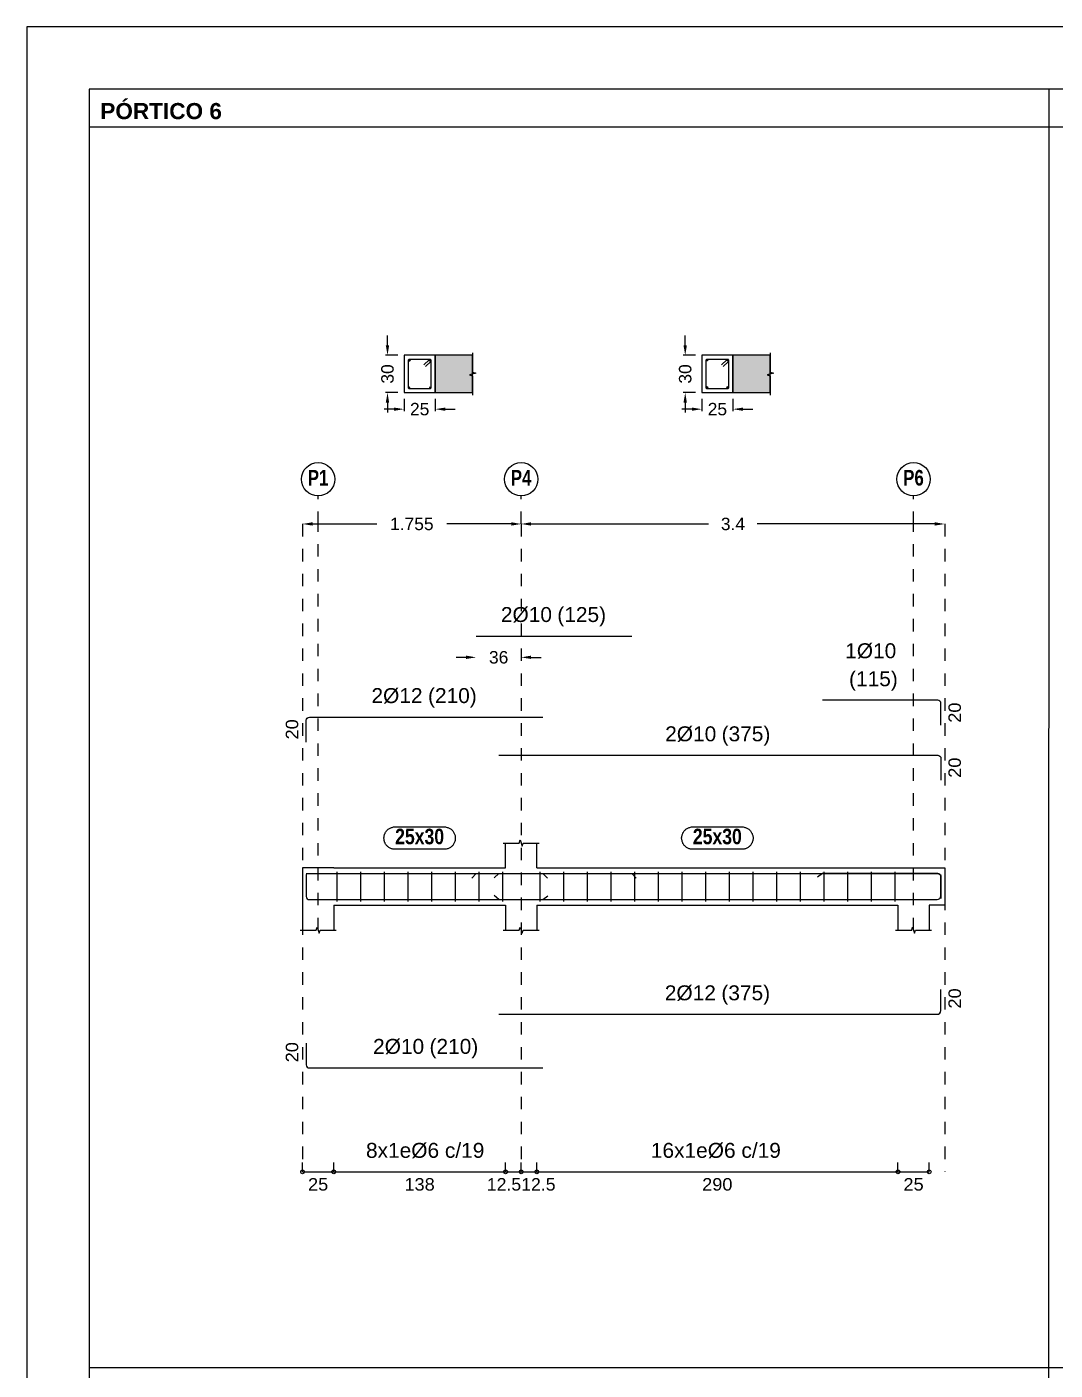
# Model space of a CAD drawing. Extents: x 2455 to 9764, y -806 to 181.
# Drawn here: x 4921.37 to 4929.62, y -571.84 to -561.05 of the extents above; entities that cross this region are included whole.
import ezdxf
from ezdxf.enums import TextEntityAlignment as Align

# ---------------------------------------------------------------- set-up
doc = ezdxf.new("R2010")
doc.units = 0
doc.header["$LTSCALE"] = 0.2
doc.header["$MEASUREMENT"] = 0
doc.linetypes.add('CYPE_RAYAPUNTO', pattern=[0.4125, 0.2025, -0.105, 0, -0.105])
doc.linetypes.add('PUNTOS2', pattern=[0.125, 0, -0.125])
doc.layers.add('01_cartela', color=6, linetype='CONTINUOUS', plot=False)
for name, color, linetype in [('01_cotas', 4, 'CONTINUOUS'), ('01_parcela', 7, 'CONTINUOUS'), ('01_primera', 5, 'CONTINUOUS'), ('01_texto cartela', 4, 'CONTINUOUS'), ('ALZ_CONT_NUDOS', 5, 'CONTINUOUS'), ('ALZ_CONT_VIG_HORMIGON', 5, 'CONTINUOUS'), ('ALZ_COT_COT_LIN_APOYOS', 120, 'CYPE_RAYAPUNTO'), ('ALZ_REF_REF_REFERENCIA', 3, 'CONTINUOUS'), ('ALZ_REF_TEXTO_REF_NOMBRE', 3, 'CONTINUOUS'), ('ARM_LONGITUDINAL_Ø10', 4, 'CONTINUOUS'), ('ARM_LONGITUDINAL_Ø12', 4, 'CONTINUOUS'), ('ARM_TRANSVERSAL_Ø6', 4, 'CONTINUOUS'), ('SEC_CONT_FORJADOS_SECCION', 8, 'CONTINUOUS'), ('SEC_CONT_VIG_HORMIGON_SECCION', 2, 'CONTINUOUS'), ('UNI_CORTANTES', 3, 'CONTINUOUS')]:
    doc.layers.add(name, color=color, linetype=linetype)
doc.layers.add('VIG_CARAS', color=5, linetype='CONTINUOUS', lineweight=9)
doc.styles.add('BERNARDO', font='GOTHICB.TTF')
doc.styles.add('CYPETXT_0.15', font='arial.ttf', dxfattribs={"height": 0.1})
doc.styles.add('Estilo1', font='swissel.ttf')
doc.styles.add('NIEVES2', font='sanss___.ttf')
doc.styles.add('NIEVES3', font='swisseb.ttf')
doc.styles.add('ROMANS', font='romans')
doc.dimstyles.new('DECIMAL-50', dxfattribs={"dimtxt": 0.08, "dimasz": 0.15, "dimexe": 0.05, "dimexo": 0.05, "dimgap": 0.09, "dimtad": 0, "dimzin": 0, "dimdsep": 46, "dimtxsty": 'ROMANS', "dimblk": 'DOTSMALL', "dimcen": 0.09, "dimclrt": 7, "dimadec": 0, "dimazin": 0, "dimtfac": 1.38, "dimtix": 1, "dimtofl": 0, "dimtmove": 2, "dimatfit": 3, "dimldrblk": 'OBLIQUE', "dimfxl": 1, "dimtolj": 1, "dimtzin": 0, "dimarcsym": 0})

# ---------------------------------------------------------------- blocks, each defined once
blk = doc.blocks.new('*D961')
at = {"layer": '01_cotas', "color": 0, "linetype": 'PUNTOS2', "lineweight": -2, "transparency": 16777216}
for p, q in [((4924.398, -564.038), (4924.398, -564.171)), ((4924.648, -564.038), (4924.648, -564.171))]:
    blk.add_line(p, q, dxfattribs=at)
at = {"layer": '01_cotas', "color": 0, "lineweight": -2, "transparency": 16777216}
for p, q in [((4924.318, -564.121), (4924.238, -564.121)), ((4924.728, -564.121), (4924.808, -564.121))]:
    blk.add_line(p, q, dxfattribs=at)
at = {"layer": '01_cotas', "color": 0, "transparency": 16777216}
for points in [[(4924.318, -564.108), (4924.318, -564.134), (4924.398, -564.121)], [(4924.728, -564.108), (4924.728, -564.134), (4924.648, -564.121)]]:
    blk.add_solid(points, dxfattribs=at)
at = {"layer": '01_cotas', "color": 5, "transparency": 16777216, "insert": (4924.523, -564.121), "char_height": 0.1, "attachment_point": 5, "style": 'Estilo1'}
blk.add_mtext('\\A1;25', dxfattribs=at)
blk = doc.blocks.new('*D962')
at = {"layer": '01_cotas', "color": 0, "lineweight": -2, "transparency": 16777216}
for p, q in [((4924.265, -563.608), (4924.265, -563.528)), ((4924.265, -564.068), (4924.265, -564.148))]:
    blk.add_line(p, q, dxfattribs=at)
at = {"layer": '01_cotas', "color": 0, "linetype": 'PUNTOS2', "lineweight": -2, "transparency": 16777216}
for p, q in [((4924.348, -563.688), (4924.215, -563.688)), ((4924.348, -563.988), (4924.215, -563.988))]:
    blk.add_line(p, q, dxfattribs=at)
at = {"layer": '01_cotas', "color": 0, "transparency": 16777216}
for points in [[(4924.251, -563.608), (4924.278, -563.608), (4924.265, -563.688)], [(4924.251, -564.068), (4924.278, -564.068), (4924.265, -563.988)]]:
    blk.add_solid(points, dxfattribs=at)
at = {"layer": '01_cotas', "color": 5, "transparency": 16777216, "insert": (4924.265, -563.838), "char_height": 0.1, "attachment_point": 5, "rotation": 90, "style": 'Estilo1'}
blk.add_mtext('\\A1;30', dxfattribs=at)
blk = doc.blocks.new('*D963')
at = {"layer": '01_cotas', "color": 0, "linetype": 'PUNTOS2', "lineweight": -2, "transparency": 16777216}
for p, q in [((4926.788, -564.038), (4926.788, -564.171)), ((4927.038, -564.038), (4927.038, -564.171))]:
    blk.add_line(p, q, dxfattribs=at)
at = {"layer": '01_cotas', "color": 0, "lineweight": -2, "transparency": 16777216}
for p, q in [((4926.708, -564.121), (4926.628, -564.121)), ((4927.118, -564.121), (4927.198, -564.121))]:
    blk.add_line(p, q, dxfattribs=at)
at = {"layer": '01_cotas', "color": 0, "transparency": 16777216}
for points in [[(4926.708, -564.108), (4926.708, -564.134), (4926.788, -564.121)], [(4927.118, -564.108), (4927.118, -564.134), (4927.038, -564.121)]]:
    blk.add_solid(points, dxfattribs=at)
at = {"layer": '01_cotas', "color": 5, "transparency": 16777216, "insert": (4926.913, -564.121), "char_height": 0.1, "attachment_point": 5, "style": 'Estilo1'}
blk.add_mtext('\\A1;25', dxfattribs=at)
blk = doc.blocks.new('*D964')
at = {"layer": '01_cotas', "color": 0, "lineweight": -2, "transparency": 16777216}
for p, q in [((4926.655, -563.608), (4926.655, -563.528)), ((4926.655, -564.068), (4926.655, -564.148))]:
    blk.add_line(p, q, dxfattribs=at)
at = {"layer": '01_cotas', "color": 0, "linetype": 'PUNTOS2', "lineweight": -2, "transparency": 16777216}
for p, q in [((4926.738, -563.688), (4926.605, -563.688)), ((4926.738, -563.988), (4926.605, -563.988))]:
    blk.add_line(p, q, dxfattribs=at)
at = {"layer": '01_cotas', "color": 0, "transparency": 16777216}
for points in [[(4926.641, -563.608), (4926.668, -563.608), (4926.655, -563.688)], [(4926.641, -564.068), (4926.668, -564.068), (4926.655, -563.988)]]:
    blk.add_solid(points, dxfattribs=at)
at = {"layer": '01_cotas', "color": 5, "transparency": 16777216, "insert": (4926.655, -563.838), "char_height": 0.1, "attachment_point": 5, "rotation": 90, "style": 'Estilo1'}
blk.add_mtext('\\A1;30', dxfattribs=at)
blk = doc.blocks.new('*D965')
at = {"layer": '01_cotas', "color": 0, "lineweight": -2, "transparency": 16777216}
for p, q in [((4923.663, -565.043), (4924.179, -565.043)), ((4925.258, -565.043), (4924.741, -565.043))]:
    blk.add_line(p, q, dxfattribs=at)
at = {"layer": '01_cotas', "color": 0, "transparency": 16777216}
for points in [[(4923.663, -565.029), (4923.663, -565.056), (4923.583, -565.043)], [(4925.258, -565.029), (4925.258, -565.056), (4925.338, -565.043)]]:
    blk.add_solid(points, dxfattribs=at)
at = {"layer": '01_cotas', "color": 5, "transparency": 16777216, "insert": (4924.46, -565.043), "char_height": 0.1, "attachment_point": 5, "style": 'Estilo1'}
blk.add_mtext('\\A1;1.755', dxfattribs=at)
blk = doc.blocks.new('*D966')
at = {"layer": '01_cotas', "color": 0, "lineweight": -2, "transparency": 16777216}
for p, q in [((4925.418, -565.043), (4926.842, -565.043)), ((4928.658, -565.043), (4927.233, -565.043))]:
    blk.add_line(p, q, dxfattribs=at)
at = {"layer": '01_cotas', "color": 0, "transparency": 16777216}
for points in [[(4925.418, -565.029), (4925.418, -565.056), (4925.338, -565.043)], [(4928.658, -565.029), (4928.658, -565.056), (4928.738, -565.043)]]:
    blk.add_solid(points, dxfattribs=at)
at = {"layer": '01_cotas', "color": 5, "transparency": 16777216, "insert": (4927.038, -565.043), "char_height": 0.1, "attachment_point": 5, "style": 'Estilo1'}
blk.add_mtext('\\A1;3.4', dxfattribs=at)
blk = doc.blocks.new('*D967')
at = {"layer": '01_cotas', "color": 0, "lineweight": -2, "transparency": 16777216}
for p, q in [((4924.896, -566.114), (4924.816, -566.114)), ((4925.418, -566.114), (4925.498, -566.114))]:
    blk.add_line(p, q, dxfattribs=at)
at = {"layer": '01_cotas', "color": 0, "transparency": 16777216}
for points in [[(4924.896, -566.1), (4924.896, -566.127), (4924.976, -566.114)], [(4925.418, -566.1), (4925.418, -566.127), (4925.338, -566.114)]]:
    blk.add_solid(points, dxfattribs=at)
at = {"layer": '01_cotas', "color": 5, "transparency": 16777216, "insert": (4925.157, -566.114), "char_height": 0.1, "attachment_point": 5, "style": 'Estilo1'}
blk.add_mtext('\\A1;36', dxfattribs=at)

msp = doc.modelspace()

# ---------------------------------------------------------------- hatches: boundary and pattern name
at = {"layer": 'SEC_CONT_FORJADOS_SECCION', "true_color": 0xdad7d3}
for points in [[(4924.948, -563.688), (4924.648, -563.688), (4924.648, -563.988), (4924.948, -563.988)], [(4927.338, -563.688), (4927.038, -563.688), (4927.038, -563.988), (4927.338, -563.988)]]:
    msp.add_hatch(color=254, dxfattribs=at).paths.add_polyline_path(points)

# ---------------------------------------------------------------- linework, layer by layer
at = {"layer": '01_cartela', "color": 3}
msp.add_lwpolyline([(4921.37, -561.051), (4921.37, -582.586), (4952.008, -582.586), (4952.008, -561.051)], close=True, dxfattribs=at)
at = {"layer": '01_parcela', "color": 7, "ltscale": 2.5}
for p, q in [((4921.87, -561.551), (4921.869, -571.818)), ((4951.508, -561.551), (4921.87, -561.551)), ((4929.573, -561.551), (4929.572, -571.818)), ((4921.869, -571.818), (4951.509, -571.818)), ((4921.869, -571.818), (4921.87, -582.086)), ((4929.572, -571.818), (4929.574, -582.086))]:
    msp.add_line(p, q, dxfattribs=at)
at = {"layer": '01_primera', "ltscale": 2.5}
msp.add_line((4921.87, -561.853), (4951.508, -561.853), dxfattribs=at)
at = {"layer": 'ALZ_CONT_NUDOS'}
for p, q in [((4925.213, -567.805), (4925.213, -567.605)), ((4925.463, -567.805), (4925.463, -567.605)), ((4923.583, -568.105), (4923.583, -568.305)), ((4923.833, -568.105), (4923.833, -568.305)), ((4925.213, -568.105), (4925.213, -568.305)), ((4925.463, -568.105), (4925.463, -568.305)), ((4928.363, -568.105), (4928.363, -568.305)), ((4928.613, -568.105), (4928.613, -568.305))]:
    msp.add_line(p, q, dxfattribs=at)
for points in [[(4925.193, -567.605), (4925.323, -567.605), (4925.33, -567.58), (4925.345, -567.63), (4925.353, -567.605), (4925.483, -567.605)], [(4923.833, -567.805), (4923.583, -567.805), (4923.583, -568.105)], [(4928.363, -567.805), (4928.613, -567.805), (4928.738, -567.805), (4928.738, -568.105), (4928.613, -568.105)], [(4923.563, -568.305), (4923.693, -568.305), (4923.7, -568.28), (4923.715, -568.33), (4923.723, -568.305), (4923.853, -568.305)], [(4925.193, -568.305), (4925.323, -568.305), (4925.33, -568.28), (4925.345, -568.33), (4925.353, -568.305), (4925.483, -568.305)], [(4928.343, -568.305), (4928.473, -568.305), (4928.48, -568.28), (4928.495, -568.33), (4928.503, -568.305), (4928.633, -568.305)]]:
    msp.add_lwpolyline(points, dxfattribs=at)
at = {"layer": 'ALZ_CONT_VIG_HORMIGON'}
for p, q in [((4923.833, -567.805), (4925.213, -567.805)), ((4925.463, -567.805), (4928.363, -567.805)), ((4923.833, -568.105), (4925.213, -568.105)), ((4925.463, -568.105), (4928.363, -568.105))]:
    msp.add_line(p, q, dxfattribs=at)
at = {"layer": 'ALZ_COT_COT_LIN_APOYOS'}
for p, q in [((4923.708, -565.043), (4923.708, -564.818)), ((4925.338, -565.043), (4925.338, -564.818)), ((4928.488, -565.043), (4928.488, -564.818)), ((4923.583, -565.043), (4923.583, -570.246)), ((4923.708, -568.305), (4923.708, -565.043)), ((4925.338, -565.043), (4925.338, -570.246)), ((4928.488, -568.305), (4928.488, -565.043)), ((4928.738, -565.043), (4928.738, -570.246))]:
    msp.add_line(p, q, dxfattribs=at)
at = {"layer": 'ALZ_REF_REF_REFERENCIA'}
for centre in [(4923.708, -564.684), (4925.338, -564.684), (4928.488, -564.684)]:
    msp.add_circle(centre, 0.134, dxfattribs=at)
at = {"layer": 'ALZ_REF_TEXTO_REF_NOMBRE', "color": 5}
for points in [[(4924.719, -567.475), (4924.725, -567.476), (4924.731, -567.476), (4924.737, -567.477), (4924.743, -567.479), (4924.749, -567.48), (4924.754, -567.483), (4924.76, -567.485), (4924.765, -567.488), (4924.77, -567.491), (4924.775, -567.495), (4924.78, -567.499), (4924.784, -567.503), (4924.788, -567.507), (4924.792, -567.512), (4924.795, -567.517), (4924.798, -567.522), (4924.801, -567.528), (4924.803, -567.533), (4924.805, -567.539), (4924.807, -567.545), (4924.808, -567.551), (4924.809, -567.556), (4924.809, -567.562), (4924.809, -567.568), (4924.809, -567.574), (4924.808, -567.58), (4924.807, -567.586), (4924.805, -567.592), (4924.803, -567.598), (4924.801, -567.603), (4924.798, -567.609), (4924.795, -567.614), (4924.792, -567.619), (4924.788, -567.624), (4924.784, -567.628), (4924.78, -567.632), (4924.775, -567.636), (4924.77, -567.64), (4924.765, -567.643), (4924.76, -567.646), (4924.754, -567.648), (4924.749, -567.651), (4924.743, -567.652), (4924.737, -567.654), (4924.731, -567.655), (4924.725, -567.655), (4924.719, -567.655), (4924.326, -567.655), (4924.32, -567.655), (4924.314, -567.655), (4924.308, -567.654), (4924.302, -567.652), (4924.297, -567.651), (4924.291, -567.648), (4924.286, -567.646), (4924.28, -567.643), (4924.275, -567.64), (4924.27, -567.636), (4924.266, -567.632), (4924.262, -567.628), (4924.257, -567.624), (4924.254, -567.619), (4924.25, -567.614), (4924.247, -567.609), (4924.245, -567.603), (4924.242, -567.598), (4924.24, -567.592), (4924.239, -567.586), (4924.237, -567.58), (4924.237, -567.574), (4924.236, -567.568), (4924.236, -567.562), (4924.237, -567.556), (4924.237, -567.551), (4924.239, -567.545), (4924.24, -567.539), (4924.242, -567.533), (4924.245, -567.528), (4924.247, -567.522), (4924.25, -567.517), (4924.254, -567.512), (4924.257, -567.507), (4924.262, -567.503), (4924.266, -567.499), (4924.27, -567.495), (4924.275, -567.491), (4924.28, -567.488), (4924.286, -567.485), (4924.291, -567.483), (4924.297, -567.48), (4924.302, -567.479), (4924.308, -567.477), (4924.314, -567.476), (4924.32, -567.476), (4924.326, -567.475), (4924.719, -567.475)], [(4927.109, -567.475), (4927.115, -567.476), (4927.121, -567.476), (4927.127, -567.477), (4927.133, -567.479), (4927.139, -567.48), (4927.144, -567.483), (4927.15, -567.485), (4927.155, -567.488), (4927.16, -567.491), (4927.165, -567.495), (4927.17, -567.499), (4927.174, -567.503), (4927.178, -567.507), (4927.182, -567.512), (4927.185, -567.517), (4927.188, -567.522), (4927.191, -567.528), (4927.193, -567.533), (4927.195, -567.539), (4927.197, -567.545), (4927.198, -567.551), (4927.199, -567.556), (4927.199, -567.562), (4927.199, -567.568), (4927.199, -567.574), (4927.198, -567.58), (4927.197, -567.586), (4927.195, -567.592), (4927.193, -567.598), (4927.191, -567.603), (4927.188, -567.609), (4927.185, -567.614), (4927.182, -567.619), (4927.178, -567.624), (4927.174, -567.628), (4927.17, -567.632), (4927.165, -567.636), (4927.16, -567.64), (4927.155, -567.643), (4927.15, -567.646), (4927.144, -567.648), (4927.139, -567.651), (4927.133, -567.652), (4927.127, -567.654), (4927.121, -567.655), (4927.115, -567.655), (4927.109, -567.655), (4926.716, -567.655), (4926.71, -567.655), (4926.704, -567.655), (4926.698, -567.654), (4926.692, -567.652), (4926.687, -567.651), (4926.681, -567.648), (4926.676, -567.646), (4926.67, -567.643), (4926.665, -567.64), (4926.66, -567.636), (4926.656, -567.632), (4926.652, -567.628), (4926.647, -567.624), (4926.644, -567.619), (4926.64, -567.614), (4926.637, -567.609), (4926.635, -567.603), (4926.632, -567.598), (4926.63, -567.592), (4926.629, -567.586), (4926.627, -567.58), (4926.627, -567.574), (4926.626, -567.568), (4926.626, -567.562), (4926.627, -567.556), (4926.627, -567.551), (4926.629, -567.545), (4926.63, -567.539), (4926.632, -567.533), (4926.635, -567.528), (4926.637, -567.522), (4926.64, -567.517), (4926.644, -567.512), (4926.647, -567.507), (4926.652, -567.503), (4926.656, -567.499), (4926.66, -567.495), (4926.665, -567.491), (4926.67, -567.488), (4926.676, -567.485), (4926.681, -567.483), (4926.687, -567.48), (4926.692, -567.479), (4926.698, -567.477), (4926.704, -567.476), (4926.71, -567.476), (4926.716, -567.475), (4927.109, -567.475)]]:
    msp.add_lwpolyline(points, close=True, dxfattribs=at)
at = {"layer": 'ARM_LONGITUDINAL_Ø10'}
for p, q in [((4924.976, -567.851), (4924.941, -567.887)), ((4925.158, -567.851), (4925.12, -567.885)), ((4926.226, -567.851), (4926.261, -567.887)), ((4927.758, -567.851), (4927.716, -567.879)), ((4925.513, -568.059), (4925.552, -568.028))]:
    msp.add_line(p, q, dxfattribs=at)
for points in [[(4924.976, -565.943), (4926.226, -565.943)], [(4928.708, -566.659), (4928.708, -566.484), (4928.706, -566.474), (4928.7, -566.466), (4928.692, -566.46), (4928.683, -566.459), (4927.758, -566.459)], [(4923.613, -566.794), (4923.613, -566.619), (4923.615, -566.609), (4923.62, -566.601), (4923.628, -566.596), (4923.638, -566.594), (4925.513, -566.594)], [(4925.158, -566.9), (4928.683, -566.9), (4928.692, -566.902), (4928.7, -566.908), (4928.706, -566.916), (4928.708, -566.925), (4928.708, -567.1)], [(4923.613, -567.859), (4923.613, -568.034), (4923.615, -568.044), (4923.62, -568.052), (4923.628, -568.058), (4923.638, -568.059), (4925.513, -568.059)], [(4924.976, -567.851), (4926.226, -567.851)], [(4925.158, -567.851), (4928.683, -567.851), (4928.692, -567.853), (4928.7, -567.859), (4928.706, -567.867), (4928.708, -567.876), (4928.708, -568.051)], [(4928.708, -568.051), (4928.708, -567.876), (4928.706, -567.867), (4928.7, -567.859), (4928.692, -567.853), (4928.683, -567.851), (4927.758, -567.851)], [(4923.613, -569.211), (4923.613, -569.386), (4923.615, -569.396), (4923.62, -569.404), (4923.628, -569.409), (4923.638, -569.411), (4925.513, -569.411)]]:
    msp.add_lwpolyline(points, dxfattribs=at)
for centre in [(4926.829, -563.729), (4926.997, -563.729), (4924.439, -563.947), (4924.607, -563.947)]:
    msp.add_circle(centre, 0.005, dxfattribs=at)
at = {"layer": 'ARM_LONGITUDINAL_Ø12'}
for p, q in [((4925.513, -567.851), (4925.548, -567.887)), ((4925.158, -568.059), (4925.12, -568.026))]:
    msp.add_line(p, q, dxfattribs=at)
for points in [[(4923.613, -567.851), (4925.513, -567.851)], [(4925.158, -568.059), (4928.678, -568.059), (4928.689, -568.057), (4928.699, -568.051), (4928.705, -568.041), (4928.708, -568.029), (4928.708, -567.859)], [(4925.158, -568.98), (4928.678, -568.98), (4928.689, -568.978), (4928.699, -568.972), (4928.705, -568.962), (4928.708, -568.95), (4928.708, -568.78)]]:
    msp.add_lwpolyline(points, dxfattribs=at)
for centre in [(4924.44, -563.73), (4924.606, -563.73), (4926.83, -563.946), (4926.996, -563.946)]:
    msp.add_circle(centre, 0.006, dxfattribs=at)
at = {"layer": 'ARM_TRANSVERSAL_Ø6'}
for p, q in [((4923.858, -567.835), (4923.858, -568.075)), ((4924.048, -567.835), (4924.048, -568.075)), ((4924.238, -567.835), (4924.238, -568.075)), ((4924.428, -567.835), (4924.428, -568.075)), ((4924.618, -567.835), (4924.618, -568.075)), ((4924.808, -567.835), (4924.808, -568.075)), ((4924.998, -567.835), (4924.998, -568.075)), ((4925.188, -567.835), (4925.188, -568.075)), ((4925.488, -567.835), (4925.488, -568.075)), ((4925.678, -567.835), (4925.678, -568.075)), ((4925.868, -567.835), (4925.868, -568.075)), ((4926.058, -567.835), (4926.058, -568.075)), ((4926.248, -567.835), (4926.248, -568.075)), ((4926.438, -567.835), (4926.438, -568.075)), ((4926.628, -567.835), (4926.628, -568.075)), ((4926.818, -567.835), (4926.818, -568.075)), ((4927.008, -567.835), (4927.008, -568.075)), ((4927.198, -567.835), (4927.198, -568.075)), ((4927.388, -567.835), (4927.388, -568.075)), ((4927.578, -567.835), (4927.578, -568.075)), ((4927.768, -567.835), (4927.768, -568.075)), ((4927.958, -567.835), (4927.958, -568.075)), ((4928.148, -567.835), (4928.148, -568.075)), ((4928.338, -567.835), (4928.338, -568.075))]:
    msp.add_line(p, q, dxfattribs=at)
for points in [[(4924.57, -563.779), (4924.612, -563.737), (4924.613, -563.735), (4924.614, -563.734), (4924.615, -563.732), (4924.615, -563.73), (4924.615, -563.728), (4924.614, -563.727), (4924.613, -563.725), (4924.612, -563.724), (4924.611, -563.723), (4924.609, -563.722), (4924.607, -563.721), (4924.606, -563.721), (4924.44, -563.721), (4924.436, -563.722), (4924.433, -563.724), (4924.431, -563.727), (4924.431, -563.73), (4924.431, -563.946), (4924.431, -563.95), (4924.433, -563.953), (4924.436, -563.954), (4924.44, -563.955), (4924.606, -563.955), (4924.609, -563.954), (4924.612, -563.953), (4924.614, -563.95), (4924.615, -563.946), (4924.615, -563.73), (4924.615, -563.728), (4924.614, -563.727), (4924.613, -563.725), (4924.612, -563.724), (4924.611, -563.723), (4924.609, -563.722), (4924.607, -563.721), (4924.606, -563.721), (4924.604, -563.721), (4924.602, -563.722), (4924.601, -563.723), (4924.599, -563.724), (4924.557, -563.766)], [(4926.96, -563.779), (4927.002, -563.737), (4927.003, -563.735), (4927.004, -563.734), (4927.005, -563.732), (4927.005, -563.73), (4927.005, -563.728), (4927.004, -563.727), (4927.003, -563.725), (4927.002, -563.724), (4927.001, -563.723), (4926.999, -563.722), (4926.997, -563.721), (4926.996, -563.721), (4926.83, -563.721), (4926.826, -563.722), (4926.823, -563.724), (4926.821, -563.727), (4926.821, -563.73), (4926.821, -563.946), (4926.821, -563.95), (4926.823, -563.953), (4926.826, -563.954), (4926.83, -563.955), (4926.996, -563.955), (4926.999, -563.954), (4927.002, -563.953), (4927.004, -563.95), (4927.005, -563.946), (4927.005, -563.73), (4927.005, -563.728), (4927.004, -563.727), (4927.003, -563.725), (4927.002, -563.724), (4927.001, -563.723), (4926.999, -563.722), (4926.997, -563.721), (4926.996, -563.721), (4926.994, -563.721), (4926.992, -563.722), (4926.991, -563.723), (4926.989, -563.724), (4926.947, -563.766)]]:
    msp.add_lwpolyline(points, dxfattribs=at)
at = {"layer": 'SEC_CONT_FORJADOS_SECCION', "color": 254, "true_color": 0xdad7d3}
for points in [[(4924.948, -563.688), (4924.648, -563.688), (4924.648, -563.988), (4924.948, -563.988)], [(4927.338, -563.688), (4927.038, -563.688), (4927.038, -563.988), (4927.338, -563.988)]]:
    msp.add_lwpolyline(points, close=True, dxfattribs=at)
at = {"layer": 'SEC_CONT_FORJADOS_SECCION'}
for points in [[(4924.948, -563.688), (4924.648, -563.688), (4924.648, -563.988), (4924.948, -563.988)], [(4924.948, -563.668), (4924.948, -563.823), (4924.973, -563.831), (4924.923, -563.846), (4924.948, -563.853), (4924.948, -564.008)], [(4927.338, -563.688), (4927.038, -563.688), (4927.038, -563.988), (4927.338, -563.988)], [(4927.338, -563.668), (4927.338, -563.823), (4927.363, -563.831), (4927.313, -563.846), (4927.338, -563.853), (4927.338, -564.008)]]:
    msp.add_lwpolyline(points, dxfattribs=at)
at = {"layer": 'SEC_CONT_VIG_HORMIGON_SECCION'}
for points in [[(4924.648, -563.688), (4924.398, -563.688), (4924.398, -563.988), (4924.648, -563.988), (4924.648, -563.688)], [(4927.038, -563.688), (4926.788, -563.688), (4926.788, -563.988), (4927.038, -563.988), (4927.038, -563.688)]]:
    msp.add_lwpolyline(points, close=True, dxfattribs=at)
at = {"layer": 'UNI_CORTANTES', "color": 2}
for p, q in [((4923.583, -570.246), (4923.583, -570.171)), ((4923.833, -570.246), (4923.833, -570.171)), ((4925.213, -570.246), (4925.213, -570.171)), ((4925.338, -570.246), (4925.338, -570.171)), ((4925.463, -570.246), (4925.463, -570.171)), ((4928.363, -570.246), (4928.363, -570.171))]:
    msp.add_line(p, q, dxfattribs=at)
for points in [[(4923.583, -570.246), (4923.833, -570.246), (4923.833, -570.171)], [(4923.833, -570.246), (4925.213, -570.246), (4925.213, -570.171)], [(4925.213, -570.246), (4925.338, -570.246), (4925.338, -570.171)], [(4925.338, -570.246), (4925.463, -570.246), (4925.463, -570.171)], [(4925.463, -570.246), (4928.363, -570.246), (4928.363, -570.171)], [(4928.363, -570.246), (4928.613, -570.246), (4928.613, -570.171)]]:
    msp.add_lwpolyline(points, dxfattribs=at)
for centre in [(4923.583, -570.246), (4923.833, -570.246), (4923.833, -570.246), (4925.213, -570.246), (4925.213, -570.246), (4925.338, -570.246), (4925.338, -570.246), (4925.463, -570.246), (4925.463, -570.246), (4928.363, -570.246), (4928.363, -570.246), (4928.613, -570.246)]:
    msp.add_circle(centre, 0.015, dxfattribs=at)

# ---------------------------------------------------------------- texts
at = {"layer": '01_texto cartela', "color": 7, "style": 'NIEVES3'}
msp.add_text('PÓRTICO 6', height=0.1297, dxfattribs=at).set_placement((4921.959, -561.792))
at = {"layer": 'ALZ_REF_TEXTO_REF_NOMBRE', "color": 5, "style": 'BERNARDO'}
for s, width, p, p2 in [('P1', 0.846434, (4923.625, -564.734), (4923.79, -564.734)), ('P4', 0.846434, (4925.255, -564.734), (4925.42, -564.734)), ('P6', 0.846434, (4928.405, -564.734), (4928.57, -564.734)), ('25x30', 0.806421, (4924.326, -567.615), (4924.719, -567.615)), ('25x30', 0.806421, (4926.716, -567.615), (4927.109, -567.615))]:
    msp.add_text(s, height=0.125, dxfattribs=dict(at, width=width)).set_placement(p, p2, align=Align.FIT)
at = {"layer": 'UNI_CORTANTES', "color": 4, "style": 'CYPETXT_0.15', "width": 1.042546}
for p, p2 in [((4928.868, -566.639), (4928.868, -566.477)), ((4923.548, -566.773), (4923.548, -566.611)), ((4928.868, -567.081), (4928.868, -566.919)), ((4928.868, -568.934), (4928.868, -568.772)), ((4923.548, -569.366), (4923.548, -569.204))]:
    msp.add_text('20', height=0.1, rotation=90, dxfattribs=at).set_placement(p, p2, align=Align.FIT)
at = {"layer": 'UNI_CORTANTES', "color": 2, "style": 'CYPETXT_0.15'}
for s, width, p, p2 in [('25', 1.042546, (4923.627, -570.396), (4923.789, -570.396)), ('138', 1.042546, (4924.401, -570.396), (4924.644, -570.396)), ('12.5', 1.015093, (4925.062, -570.396), (4925.338, -570.396)), ('12.5', 1.015093, (4925.338, -570.396), (4925.614, -570.396)), ('290', 1.042546, (4926.791, -570.396), (4927.034, -570.396)), ('25', 1.042546, (4928.407, -570.396), (4928.569, -570.396))]:
    msp.add_text(s, height=0.1, dxfattribs=dict(at, width=width)).set_placement(p, p2, align=Align.FIT)
at = {"layer": 'VIG_CARAS', "color": 5, "style": 'NIEVES2'}
for s, p in [('2%%c10', (4925.175, -565.866)), ('(125)', (4925.628, -565.866)), ('1%%c10', (4927.939, -566.157)), ('(115)', (4927.97, -566.382)), ('2%%c12', (4924.136, -566.517)), ('(210)', (4924.59, -566.517)), ('2%%c10', (4926.494, -566.824)), ('(375)', (4926.947, -566.824)), ('2%%c12', (4926.491, -568.904)), ('(375)', (4926.945, -568.904)), ('2%%c10', (4924.149, -569.334)), ('(210)', (4924.602, -569.334))]:
    msp.add_text(s, height=0.12, dxfattribs=at).set_placement(p, align=Align.BOTTOM_LEFT)
at = {"layer": 'VIG_CARAS', "color": 4, "style": 'NIEVES2'}
for s, p in [('8x1e%%c6 c/19', (4924.092, -570.169)), ('16x1e%%c6 c/19', (4926.379, -570.169))]:
    msp.add_text(s, height=0.12, dxfattribs=at).set_placement(p, align=Align.BOTTOM_LEFT)

# ---------------------------------------------------------------- dimensions: what is measured, and where the dimension line sits
at = {"layer": '01_cotas', "color": 2}
for p1, p2, distance, text, picture, middle in [((4924.398, -563.988), (4924.398, -563.688), 0.133, '30', '*D962', (4924.265, -563.838)), ((4926.788, -563.988), (4926.788, -563.688), 0.133, '30', '*D964', (4926.655, -563.838)), ((4924.398, -563.988), (4924.648, -563.988), -0.133, '25', '*D961', (4924.523, -564.121)), ((4926.788, -563.988), (4927.038, -563.988), -0.133, '25', '*D963', (4926.913, -564.121)), ((4925.338, -565.043), (4923.583, -565.043), 0, '1.755', '*D965', (4924.46, -565.043)), ((4928.738, -565.043), (4925.338, -565.043), 0, '3.4', '*D966', (4927.038, -565.043)), ((4924.976, -566.114), (4925.338, -566.114), 0, '36', '*D967', (4925.157, -566.114))]:
    dim = msp.add_aligned_dim(p1=p1, p2=p2, distance=distance, text=text, dimstyle='DECIMAL-50', override={"dimtxt": 0.1, "dimasz": 0.08, "dimtxsty": 'Estilo1', "dimsah": 1, "dimclrt": 5, "dimfxl": 0.09, "dimarcsym": 2}, dxfattribs=at)
    dim.commit()
    dim.dimension.update_dxf_attribs({"geometry": picture, "text_midpoint": middle})

doc.saveas('drawing.dxf')
